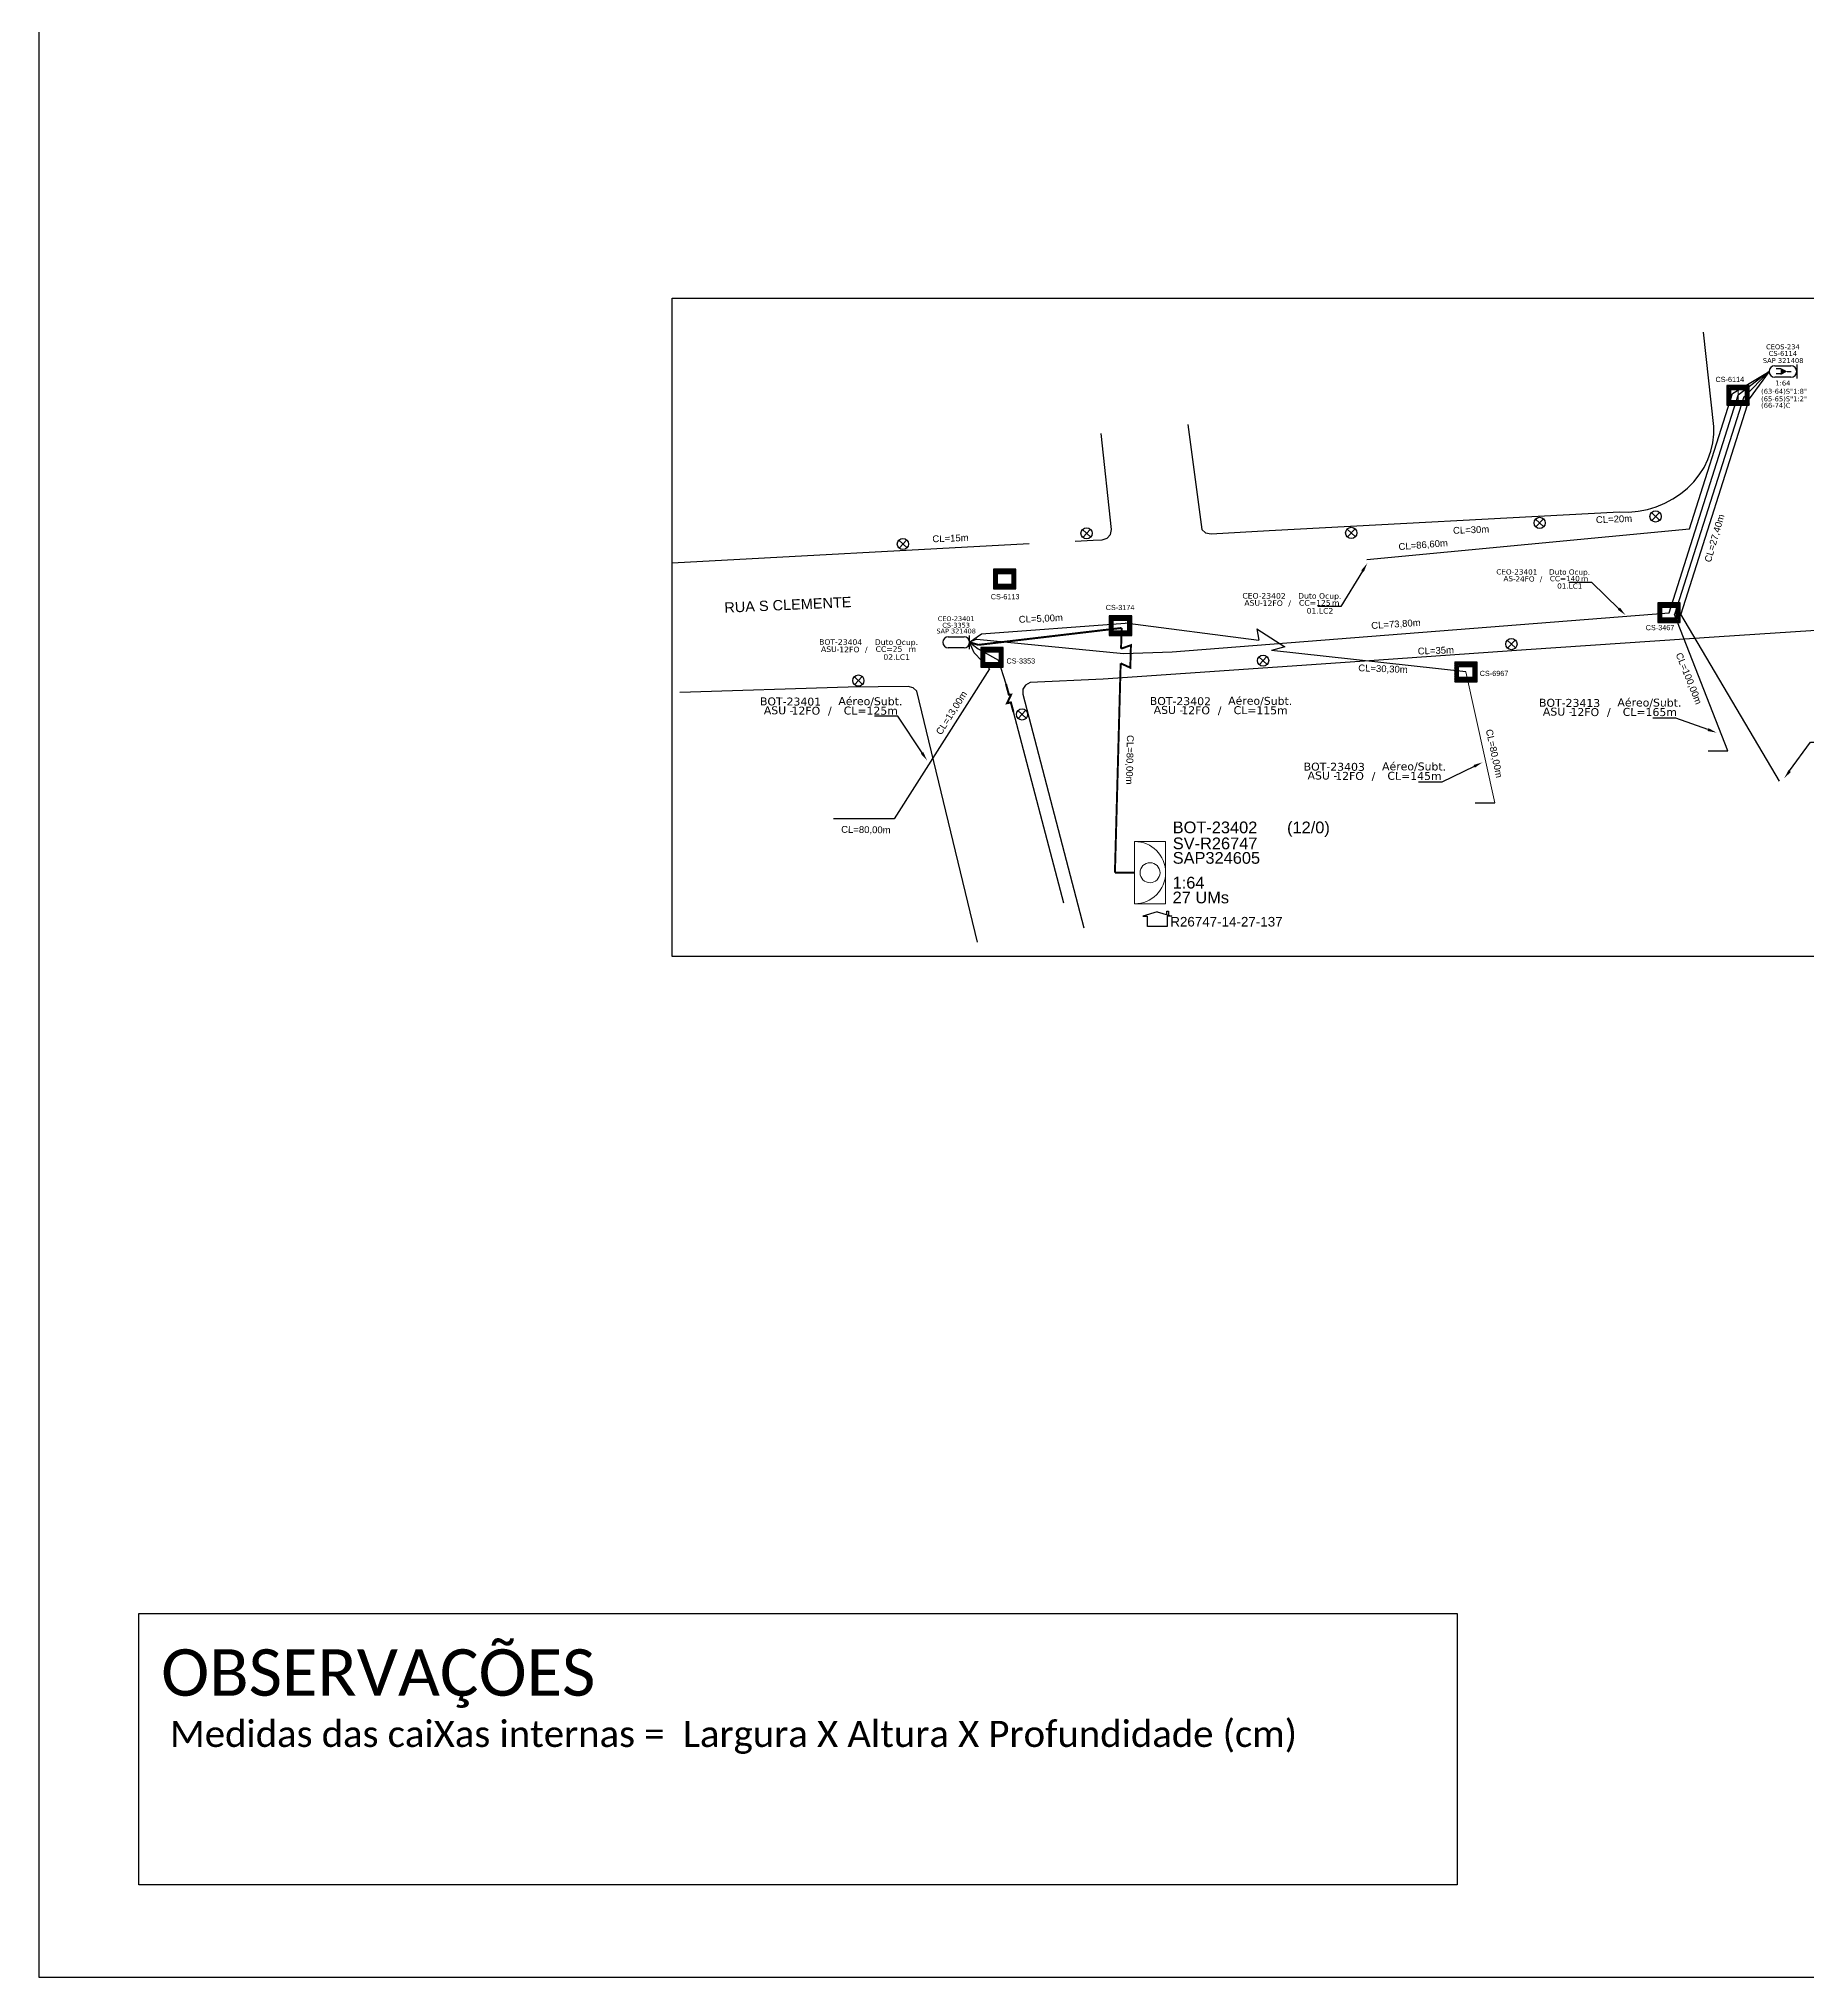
# Model space of a CAD drawing. Extents: x -89 to 749, y 705 to 1299.
# Drawn here: x -89.3 to 181.7, y 705 to 1002 of the extents above; entities that cross this region are included whole.
import ezdxf
from ezdxf import colors
from ezdxf.entities.mleader import LeaderData, LeaderLine
from ezdxf.enums import TextEntityAlignment as Align
from ezdxf.math import Vec2, Vec3

# ---------------------------------------------------------------- set-up
doc = ezdxf.new("R2010")
doc.units = 0
for name, color, linetype in [('0 @ 1', 7, 'Continuous'), ('10.1-Caixas Subterrâneas', 5, 'Continuous'), ('20.4-CEOS', 1, 'Continuous'), ('20.5-CEO', 1, 'Continuous'), ('CAP a instalar', 1, 'Continuous'), ('label_cabos', 7, 'Continuous'), ('Legenda', 1, 'Continuous'), ('locais', 7, 'Continuous'), ('QUADRA', 7, 'Continuous'), ('SEGMENTO', 10, 'Continuous'), ('Subida Lateral', 5, 'Continuous'), ('surveys', 7, 'Continuous'), ('surveys legendas', 7, 'Continuous')]:
    doc.layers.add(name, color=color, linetype=linetype)
for name, color, linetype, lineweight in [("20.0-LEGENDA DOS CDO'S", 1, 'Continuous', 0), ('20.1-CDO_INTERIOR', 1, 'Continuous', 0), ('Segmento Logradouro Texto', 7, 'Continuous', 0)]:
    doc.layers.add(name, color=color, linetype=linetype, lineweight=lineweight)
doc.layers.add('EXTRA', color=50, linetype='Continuous', plot=False)
doc.styles.add('ARIAL', font='arial.ttf')
doc.styles.add('DIGICADE', font='arial.ttf')
doc.styles.add('FTTH', font='arial.ttf')
doc.styles.add('siredit', font='verdana.ttf')
doc.styles.get("Standard").update_dxf_attribs({"font": 'arial.ttf'})
doc.styles.add('WMF-Calibri0', font='calibri.ttf')
doc.linetypes.add('FENCELINE1', pattern='A,0.25,-0.1,[133,ltypeshp.shx,S=0.1,R=0,X=-0.1,Y=0],-0.1,1', length=1.45)

# ---------------------------------------------------------------- blocks, each defined once
blk = doc.blocks.new('SURVEY_SURVEY')
for p, q in [((0, 0.0000152), (-0.0000151, 0.0000108)), ((-0.0000151, 0.0000108), (-0.0000104, 0.0000108)), ((-0.0000103, 0), (-0.0000103, 0.0000108)), ((0.0000103, 0), (-0.0000103, 0)), ((0, 0.0000152), (0.0000151, 0.0000108)), ((0.0000101, 0.0000159), (0.0000117, 0.0000159)), ((0.0000101, 0.0000123), (0.0000101, 0.0000159)), ((0.0000151, 0.0000108), (0.0000103, 0.0000108)), ((0.0000103, 0.0000108), (0.0000103, 0)), ((0.0000117, 0.0000159), (0.0000117, 0.0000119))]:
    blk.add_line(p, q)
blk = doc.blocks.new('*X59')
at = {"color": 0, "linetype": 'Continuous'}
for p, q in [((-1.25, 0.34099), (-0.49099, 1.1)), ((-1.25, 0.517767), (-0.667767, 1.1)), ((-1.25, 0.694544), (-0.844544, 1.1)), ((-1.25, 0.87132), (-1.02132, 1.1)), ((-1.25, 1.048097), (-1.198097, 1.1)), ((-1.25, 0.164214), (-0.8035, 0.610714)), ((-1.25, -0.012563), (-0.8035, 0.433937)), ((-1.25, -0.18934), (-0.8035, 0.25716)), ((-1.25, -0.366117), (-0.8035, 0.080383)), ((-0.789214, 0.625), (-0.314214, 1.1)), ((-0.612437, 0.625), (-0.137437, 1.1)), ((-0.43566, 0.625), (0.03934, 1.1)), ((-0.258883, 0.625), (0.216117, 1.1)), ((-0.082107, 0.625), (0.392893, 1.1)), ((0.09467, 0.625), (0.56967, 1.1)), ((0.271447, 0.625), (0.746447, 1.1)), ((0.448223, 0.625), (0.923223, 1.1)), ((0.625, 0.625), (1.1, 1.1)), ((0.801777, 0.625), (1.25, 1.073223)), ((0.8035, 0.449947), (1.25, 0.896447)), ((0.8035, 0.27317), (1.25, 0.71967)), ((0.8035, 0.096393), (1.25, 0.542893)), ((0.8035, -0.080383), (1.25, 0.366117)), ((0.8035, -0.25716), (1.25, 0.18934)), ((0.8035, -0.433937), (1.25, 0.012563)), ((-1.25, -0.542893), (-0.8035, -0.096393)), ((-1.25, -0.71967), (-0.8035, -0.27317)), ((-1.25, -0.896447), (-0.8035, -0.449947)), ((-1.25, -1.073223), (-0.801777, -0.625)), ((-1.1, -1.1), (-0.625, -0.625)), ((-0.923223, -1.1), (-0.448223, -0.625)), ((-0.746447, -1.1), (-0.271447, -0.625)), ((-0.56967, -1.1), (-0.09467, -0.625)), ((-0.392893, -1.1), (0.082107, -0.625)), ((-0.216117, -1.1), (0.258883, -0.625)), ((-0.03934, -1.1), (0.43566, -0.625)), ((0.137437, -1.1), (0.612437, -0.625)), ((0.314214, -1.1), (0.789214, -0.625)), ((0.49099, -1.1), (1.25, -0.34099)), ((0.667767, -1.1), (1.25, -0.517767)), ((0.8035, -0.610714), (1.25, -0.164214)), ((0.844544, -1.1), (1.25, -0.694544)), ((1.02132, -1.1), (1.25, -0.87132)), ((1.198097, -1.1), (1.25, -1.048097))]:
    blk.add_line(p, q, dxfattribs=at)
blk = doc.blocks.new('MANHOLE_MQ')
at = {"color": 0, "linetype": 'Continuous'}
for p, q in [((0.0000062, 0.0000057), (-0.0000063, 0.0000057)), ((-0.0000063, 0.0000057), (-0.0000063, -0.0000053)), ((-0.000004, 0.0000033), (0.000004, 0.0000033)), ((-0.000004, -0.0000029), (-0.000004, 0.0000033)), ((0.000004, 0.0000033), (0.000004, -0.0000029)), ((0.0000062, -0.0000053), (0.0000062, 0.0000057)), ((-0.0000063, -0.0000053), (0.0000062, -0.0000053)), ((0.000004, -0.0000029), (-0.000004, -0.0000029)), ((0.000004, -0.0000029), (0.000004, -0.0000029))]:
    blk.add_line(p, q, dxfattribs=at)
at = {"color": 0, "linetype": 'Continuous', "xscale": 5e-06, "yscale": 5e-06, "zscale": 1e-05}
blk.add_blockref('*X59', (0, 0.0000002), dxfattribs=at)
blk = doc.blocks.new('*U92')
at = {"layer": '20.4-CEOS', "color": 7, "style": 'siredit'}
for tag, p in [('FIBRAS_SPLITTER', (0, 0)), ('FIBRAS_TOP_C', (0, -4.13)), ('RESERVA_FINAIS', (0, -5.46))]:
    blk.add_attdef(tag, p, '', height=1.01, dxfattribs=at)
for tag, p, flags in [('ID_ATIVIDADE', (0, -6.77), 3), ('FATOR', (0, -8.09), 1), ('QTDE', (0, -9.4), 1), ('FID', (0, -10.71), 1)]:
    blk.add_attdef(tag, p, '', height=1.01, dxfattribs=dict(at, flags=flags))
blk = doc.blocks.new('*U91')
at = {"layer": '20.4-CEOS', "color": 7, "style": 'siredit'}
blk.add_attdef('FIBRAS_SPLITTER', (0, 0), '', height=1.01, dxfattribs=at)
for tag, p, flags in [('QTDE', (0, -4.11), 1), ('ID_ATIVIDADE', (0, -1.48), 3), ('FATOR', (0, -2.79), 3), ('FID', (0, -5.42), 1)]:
    blk.add_attdef(tag, p, '', height=1.01, dxfattribs=dict(at, flags=flags))
blk = doc.blocks.new('Inst CB DT OCUP CFOA-SM-ASU-120-S-12')
at = {"layer": 'label_cabos', "color": 0, "style": 'siredit'}
for tag, flags, p in [('ID_ATIVIDADE', 3, (1.31, 2.67)), ('FATOR', 1, (11.56, 2.55))]:
    blk.add_attdef(tag, text='', height=1, rotation=359.69, dxfattribs=dict(at, flags=flags)).set_placement(p, align=Align.MIDDLE_CENTER)
for tag, p in [('TIPO_CABO', (1.26, 0)), ('DESTINO_CABO', (3.13, 1.26)), ('CABO', (4.69, -0.05)), ('/', (7.71, -0.05)), ('LANCE', (10.91, 0)), ('TIPO_CABO', (13.11, 1.24)), ('UND', (15.96, 0)), ('FID', (13.15, -1.41))]:
    blk.add_attdef(tag, text='', height=1, rotation=359.69, dxfattribs=at).set_placement(p, align=Align.MIDDLE_CENTER)
blk.add_attdef('QTDE', (12.43, -0.47), '', height=1, rotation=359.69, dxfattribs=at)
blk = doc.blocks.new('LEGENDA DOS CABOS')
at = {"layer": 'EXTRA', "color": 0, "style": 'siredit'}
for tag, p in [('ID', (4.6, 0.97)), ('XX', (9.03, 0.97))]:
    blk.add_attdef(tag, text='', height=0.48, rotation=359.69, dxfattribs=at).set_placement(p, align=Align.MIDDLE_CENTER)
at = {"layer": 'Legenda', "color": 0, "style": 'siredit'}
for tag, p in [('TIPO_CABO', (1.31, 0)), ('CABO', (4.69, -0.05)), ('/', (6.81, -0.05)), ('METROS', (10.03, -0.05))]:
    blk.add_attdef(tag, text='', height=0.8, rotation=359.69, dxfattribs=at).set_placement(p, align=Align.MIDDLE_CENTER)
blk = doc.blocks.new('Inst CB DT OCUP CFOA-SM-AS-80-TS-24')
at = {"layer": 'label_cabos', "color": 0, "style": 'siredit'}
for tag, flags, p in [('ID_ATIVIDADE', 3, (1.31, 2.67)), ('FATOR', 1, (11.56, 2.55))]:
    blk.add_attdef(tag, text='', height=1, rotation=359.69, dxfattribs=dict(at, flags=flags)).set_placement(p, align=Align.MIDDLE_CENTER)
for tag, p in [('TIPO_CABO', (1.76, 0)), ('DESTINO_CABO', (3.13, 1.26)), ('CABO', (4.69, -0.05)), ('/', (7.71, -0.05)), ('LANCE', (10.91, 0)), ('TIPO_CABO', (13.11, 1.24)), ('UND', (15.96, 0)), ('FID', (13.15, -1.41))]:
    blk.add_attdef(tag, text='', height=1, rotation=359.69, dxfattribs=at).set_placement(p, align=Align.MIDDLE_CENTER)
blk.add_attdef('QTDE', (12.43, -0.47), '', height=1, rotation=359.69, dxfattribs=at)

msp = doc.modelspace()

# ---------------------------------------------------------------- linework, layer by layer
msp.add_lwpolyline([(-89.32, 705.02), (749.25, 705.02), (749.25, 1299.02), (-89.32, 1299.02), (-89.32, 705.02)])
msp.add_lwpolyline([(7.74, 962.27), (221.28, 962.27), (221.28, 861.41), (7.74, 861.41)], close=True)
at = {"color": 4}
for points in [[(86.77, 942.94), (88.9, 926.82), (89.48, 926.31), (90.32, 926.15), (99.23, 926.66), (152.91, 929.52), (154.34, 929.51), (155.76, 929.64), (157.17, 929.92), (158.52, 930.32), (159.83, 930.85), (161.08, 931.51), (162.25, 932.28), (163.32, 933.17), (164.28, 934.14), (165.12, 935.21), (165.85, 936.36), (166.44, 937.57), (166.88, 938.84), (167.19, 940.13), (167.35, 941.44), (167.36, 942.6), (165.76, 957.09)], [(69.48, 925.05), (72.25, 925.2), (73.61, 925.27), (74.37, 925.5), (74.9, 926.05), (75.06, 926.84), (73.49, 941.52)], [(7.74, 921.73), (62.43, 924.67)]]:
    msp.add_lwpolyline(points, dxfattribs=at)
at = {"color": 7}
msp.add_lwpolyline([(-73.98, 760.75), (128.01, 760.75), (128.01, 719.19), (-73.98, 719.19)], close=True, dxfattribs=at)
at = {"layer": '20.1-CDO_INTERIOR', "color": 8}
msp.add_lwpolyline([(133.77, 884.97), (129.35, 905.01)], dxfattribs=at)
at = {"layer": '20.1-CDO_INTERIOR', "color": 10, "lineweight": 18}
msp.add_lwpolyline([(83.34, 869.48), (83.35, 879.02), (78.58, 879.03), (78.57, 869.49)], close=True, dxfattribs=at)
msp.add_circle((80.96, 874.25), 1.53, dxfattribs=at)
msp.add_arc((78.58, 874.26), 4.77, 269.9724, 89.9724, dxfattribs=at)
at = {"layer": '20.4-CEOS', "color": 255}
for p, q in [((176.69, 951.93), (179.17, 951.93)), ((179.17, 950.17), (176.69, 950.17))]:
    msp.add_line(p, q, dxfattribs=at)
for points in [[(177.64, 951.43), (176.88, 951.43)], [(177.64, 950.7), (176.88, 950.7)], [(178.61, 951.05), (179.21, 951.05)], [(180.05, 952.11), (180.05, 949.98)]]:
    msp.add_lwpolyline(points, dxfattribs=at)
msp.add_lwpolyline([(178.61, 951.05, 0, 1.09, 0), (177.59, 951.05, 1.09, 1.09, 0)], format="xyseb", dxfattribs=at)
for centre, start, end in [((176.69, 951.05), 90, 270), ((179.17, 951.05), 270, 90)]:
    msp.add_arc(centre, 0.884, start, end, dxfattribs=at)
at = {"layer": '20.5-CEO', "color": 5}
for p, q in [((50.05, 910.41), (52.46, 910.41)), ((52.46, 908.69), (50.05, 908.69))]:
    msp.add_line(p, q, dxfattribs=at)
msp.add_lwpolyline([(53.32, 908.51), (53.32, 910.58)], dxfattribs=at)
for centre, start, end in [((50.05, 909.55), 90, 270), ((52.46, 909.55), 270, 90)]:
    msp.add_arc(centre, 0.86, start, end, dxfattribs=at)
at = {"layer": 'CAP a instalar', "color": 7, "linetype": 'FENCELINE1', "ltscale": 4}
for points in [[(170.2, 947.69), (175.81, 951.05)], [(175.81, 951.05), (171.06, 947.42)], [(114.19, 922.26), (163.61, 926.92), (170.2, 947.69)], [(54.41, 910.05), (76.88, 907.85), (84.34, 908.1), (160.48, 914.08), (171.06, 947.42)], [(54.41, 910.05), (53.32, 909.55)], [(53.32, 909.55), (54.6, 908.55)], [(54.6, 908.55), (57.76, 906.82)], [(58.89, 903.15), (57.76, 906.82)], [(67.74, 869.57), (60.03, 898.88)]]:
    msp.add_lwpolyline(points, dxfattribs=at)
at = {"layer": 'CAP a instalar', "color": 8, "ltscale": 2}
for points in [[(171.94, 947.09), (175.81, 951.05)], [(175.81, 951.05), (172.77, 946.87)], [(171.92, 947.15), (161.34, 913.81)], [(172.77, 946.87), (162.29, 913.85)], [(55.13, 910.87), (77.16, 912.46)], [(97.63, 909.82), (77.16, 912.46)], [(169.5, 892.91), (161.34, 913.81)], [(177.4, 888.27), (162.29, 913.85)], [(53.32, 909.55), (55.13, 910.87)], [(97.34, 911.62), (101.62, 908.85), (99.57, 908.3)], [(97.34, 911.62), (97.63, 909.89)], [(129.35, 905.01), (99.57, 908.3)], [(166.5, 892.91), (169.5, 892.91)], [(130.77, 884.96), (133.77, 884.97)]]:
    msp.add_lwpolyline(points, dxfattribs=at)
at = {"layer": 'CAP a instalar', "color": 10, "linetype": 'FENCELINE1', "ltscale": 3, "const_width": 0.3}
for points in [[(54.67, 909.16), (76.6, 911.75)], [(76.52, 908.57), (76.6, 911.75)], [(54.67, 909.16), (53.32, 909.55)], [(76.52, 908.57), (78.03, 909.11), (77.94, 905.66), (76.46, 906.33)], [(75.58, 874.26), (76.46, 906.33)], [(78.58, 874.26), (75.58, 874.26)]]:
    msp.add_lwpolyline(points, dxfattribs=at)
at = {"layer": 'CAP a instalar', "color": 8, "ltscale": 3}
for points in [[(54.03, 907.93), (53.32, 909.55)], [(54.03, 907.93), (56.35, 905.47)], [(56.35, 905.47), (41.75, 882.52), (32.45, 882.52)]]:
    msp.add_lwpolyline(points, dxfattribs=at)
at = {"layer": 'locais', "color": 1}
for p, q in [((70.61, 926.84), (71.87, 925.66)), ((71.83, 926.88), (70.65, 925.62)), ((111.16, 926.91), (112.41, 925.74)), ((112.37, 926.95), (111.2, 925.7)), ((140.03, 928.43), (141.29, 927.26)), ((141.25, 928.47), (140.07, 927.22)), ((157.79, 929.42), (159.05, 928.24)), ((159.01, 929.46), (157.83, 928.2)), ((42.46, 925.19), (43.72, 924.02)), ((43.68, 925.23), (42.5, 923.98)), ((135.7, 909.86), (136.96, 908.69)), ((136.91, 909.9), (135.74, 908.65)), ((97.65, 907.33), (98.91, 906.16)), ((98.87, 907.37), (97.69, 906.12)), ((35.65, 904.28), (36.9, 903.1)), ((36.86, 904.32), (35.69, 903.06)), ((60.72, 899.09), (61.98, 897.92)), ((61.93, 899.13), (60.76, 897.88))]:
    msp.add_line(p, q, dxfattribs=at)
for centre in [(158.42, 928.83), (71.24, 926.25), (111.79, 926.32), (140.66, 927.85), (43.09, 924.61), (136.33, 909.28), (98.28, 906.74), (36.27, 903.69), (61.35, 898.5)]:
    msp.add_circle(centre, 0.859, dxfattribs=at)
at = {"layer": 'QUADRA', "color": 4}
for points in [[(218.87, 913.73), (168.15, 910.41), (138.61, 908.38), (113.09, 906.61), (73.76, 903.91), (62.59, 903.37), (61.89, 903.01), (61.48, 902.38), (61.46, 901.63), (70.84, 865.82)], [(54.53, 863.63), (45.24, 902.06), (44.68, 902.59), (43.9, 902.77), (34.69, 902.69), (8.91, 901.86)]]:
    msp.add_lwpolyline(points, dxfattribs=at)
at = {"layer": 'SEGMENTO', "color": 151, "lineweight": 0, "ltscale": 2}
msp.add_lwpolyline([(171.06, 948.28), (171.06, 946.56)], dxfattribs=at)
at = {"layer": 'Subida Lateral', "color": 5, "const_width": 0.318}
msp.add_lwpolyline([(60.03, 898.88), (59.63, 900.34), (59.06, 900.23), (59.67, 901.54), (59.33, 901.52), (58.89, 903.15)], dxfattribs=at)

# ---------------------------------------------------------------- block references
at = {"layer": '10.1-Caixas Subterrâneas', "color": 30, "xscale": 273885.5453030417, "yscale": 273885.5453030417, "zscale": 273885.5453030417}
for p, rotation in [((171.05, 947.47), 180.0000000000624), ((58.69, 919.3), 180.0000000000622), ((160.46, 914.14), 180.0000000000624), ((76.42, 912.14), 180.0000000000622), ((56.74, 907.29), 180.0000000000625), ((129.34, 905.06), 180.0000000000624)]:
    msp.add_blockref('MANHOLE_MQ', p, dxfattribs=dict(at, rotation=rotation))
at = {"layer": '20.4-CEOS', "color": 0, "lineweight": 0}
ref = msp.add_blockref('*U92', (174.59, 947.64), dxfattribs=dict(at, xscale=0.7415986204775011, yscale=0.7415986204775011, zscale=0.7415986204775011))
ref.add_attrib('FIBRAS_SPLITTER', '(63-64)S"1:8"', (174.59, 947.64), dxfattribs={"color": 7, "height": 0.7488, "style": 'siredit'})
ref.add_attrib('FIBRAS_TOP_C', '(66-74)C', (174.59, 945.49), dxfattribs={"color": 7, "height": 0.749, "style": 'siredit'})
at = {"layer": '20.4-CEOS', "color": 0, "lineweight": 0, "xscale": 0.7415986204775011, "yscale": 0.7415986204775011, "zscale": 0.7415986204775011}
msp.add_blockref('*U91', (174.59, 946.48), dxfattribs=at).add_auto_attribs({'FIBRAS_SPLITTER': '(65-65)S"1:2"'})
at = {"layer": 'label_cabos', "lineweight": 0}
ref = msp.add_blockref('Inst CB DT OCUP CFOA-SM-AS-80-TS-24', (134.63, 919.31), dxfattribs=dict(at, xscale=0.8099519297456853, yscale=0.8099519297456853, zscale=0.8099519297456853))
ref.add_attrib('DESTINO_CABO', 'CEO-23401', dxfattribs={"color": 0, "height": 0.81, "rotation": 359.69, "style": 'siredit'}).set_placement((137.16, 920.34), align=Align.MIDDLE_CENTER)
ref.add_attrib('CABO', '24FO', dxfattribs={"color": 0, "height": 0.81, "rotation": 359.69, "style": 'siredit'}).set_placement((138.42, 919.27), align=Align.MIDDLE_CENTER)
ref.add_attrib('TIPO_CABO', 'Duto Ocup.', dxfattribs={"color": 0, "height": 0.81, "rotation": 359.69, "style": 'siredit'}).set_placement((145.24, 920.32), align=Align.MIDDLE_CENTER)
ref.add_attrib('/', '/', dxfattribs={"color": 0, "height": 0.81, "rotation": 359.69, "style": 'siredit'}).set_placement((140.87, 919.27), align=Align.MIDDLE_CENTER)
ref.add_attrib('TIPO_CABO', 'AS-', dxfattribs={"color": 0, "height": 0.81, "rotation": 359.69, "style": 'siredit'}).set_placement((136.05, 919.31), align=Align.MIDDLE_CENTER)
ref.add_attrib('FID', '01.LC1', dxfattribs={"color": 0, "height": 0.81, "rotation": 359.69, "style": 'siredit'}).set_placement((145.28, 918.17), align=Align.MIDDLE_CENTER)
ref.add_attrib('LANCE', 'CC=', dxfattribs={"color": 0, "height": 0.81, "rotation": 359.69, "style": 'siredit'}).set_placement((143.46, 919.31), align=Align.MIDDLE_CENTER)
ref.add_attrib('QTDE', '140', (144.69, 918.93), dxfattribs={"color": 0, "height": 0.81, "rotation": 359.69, "style": 'siredit'})
ref.add_attrib('UND', 'm', dxfattribs={"color": 0, "height": 0.81, "rotation": 359.69, "style": 'siredit'}).set_placement((147.56, 919.31), align=Align.MIDDLE_CENTER)
ref = msp.add_blockref('Inst CB DT OCUP CFOA-SM-ASU-120-S-12', (95.75, 915.59), dxfattribs=dict(at, xscale=0.8560816905087294, yscale=0.8560816905087294, zscale=0.8560816905087294))
ref.add_attrib('DESTINO_CABO', 'CEO-23402', dxfattribs={"color": 0, "height": 0.856, "rotation": 359.69, "style": 'siredit'}).set_placement((98.43, 916.67), align=Align.MIDDLE_CENTER)
ref.add_attrib('CABO', '12FO', dxfattribs={"color": 0, "height": 0.856, "rotation": 359.69, "style": 'siredit'}).set_placement((99.76, 915.55), align=Align.MIDDLE_CENTER)
ref.add_attrib('TIPO_CABO', 'Duto Ocup.', dxfattribs={"color": 0, "height": 0.856, "rotation": 359.69, "style": 'siredit'}).set_placement((106.97, 916.66), align=Align.MIDDLE_CENTER)
ref.add_attrib('/', '/', dxfattribs={"color": 0, "height": 0.856, "rotation": 359.69, "style": 'siredit'}).set_placement((102.35, 915.55), align=Align.MIDDLE_CENTER)
ref.add_attrib('TIPO_CABO', 'ASU-', dxfattribs={"color": 0, "height": 0.856, "rotation": 359.69, "style": 'siredit'}).set_placement((96.83, 915.59), align=Align.MIDDLE_CENTER)
ref.add_attrib('FID', '01.LC2', dxfattribs={"color": 0, "height": 0.856, "rotation": 359.69, "style": 'siredit'}).set_placement((107, 914.38), align=Align.MIDDLE_CENTER)
ref.add_attrib('LANCE', 'CC=', dxfattribs={"color": 0, "height": 0.856, "rotation": 359.69, "style": 'siredit'}).set_placement((105.09, 915.59), align=Align.MIDDLE_CENTER)
ref.add_attrib('QTDE', '125', (106.39, 915.19), dxfattribs={"color": 0, "height": 0.856, "rotation": 359.69, "style": 'siredit'})
ref.add_attrib('UND', 'm', dxfattribs={"color": 0, "height": 0.856, "rotation": 359.69, "style": 'siredit'}).set_placement((109.42, 915.59), align=Align.MIDDLE_CENTER)
ref = msp.add_blockref('Inst CB DT OCUP CFOA-SM-ASU-120-S-12', (30.88, 908.51), dxfattribs=dict(at, xscale=0.8560816905087294, yscale=0.8560816905087294, zscale=0.8560816905087294))
ref.add_attrib('DESTINO_CABO', 'BOT-23404', dxfattribs={"color": 0, "height": 0.856, "rotation": 359.69, "style": 'siredit'}).set_placement((33.56, 909.59), align=Align.MIDDLE_CENTER)
ref.add_attrib('CABO', '12FO', dxfattribs={"color": 0, "height": 0.856, "rotation": 359.69, "style": 'siredit'}).set_placement((34.89, 908.46), align=Align.MIDDLE_CENTER)
ref.add_attrib('TIPO_CABO', 'Duto Ocup.', dxfattribs={"color": 0, "height": 0.856, "rotation": 359.69, "style": 'siredit'}).set_placement((42.1, 909.57), align=Align.MIDDLE_CENTER)
ref.add_attrib('/', '/', dxfattribs={"color": 0, "height": 0.856, "rotation": 359.69, "style": 'siredit'}).set_placement((37.48, 908.46), align=Align.MIDDLE_CENTER)
ref.add_attrib('TIPO_CABO', 'ASU-', dxfattribs={"color": 0, "height": 0.856, "rotation": 359.69, "style": 'siredit'}).set_placement((31.96, 908.5), align=Align.MIDDLE_CENTER)
ref.add_attrib('FID', '02.LC1', dxfattribs={"color": 0, "height": 0.856, "rotation": 359.69, "style": 'siredit'}).set_placement((42.14, 907.29), align=Align.MIDDLE_CENTER)
ref.add_attrib('LANCE', 'CC=', dxfattribs={"color": 0, "height": 0.856, "rotation": 359.69, "style": 'siredit'}).set_placement((40.22, 908.51), align=Align.MIDDLE_CENTER)
ref.add_attrib('QTDE', '25', (41.52, 908.1), dxfattribs={"color": 0, "height": 0.856, "rotation": 359.69, "style": 'siredit'})
ref.add_attrib('UND', 'm', dxfattribs={"color": 0, "height": 0.856, "rotation": 359.69, "style": 'siredit'}).set_placement((44.55, 908.51), align=Align.MIDDLE_CENTER)
at = {"layer": 'label_cabos', "color": 0, "lineweight": 0}
ref = msp.add_blockref('LEGENDA DOS CABOS', (20.73, 898.5), dxfattribs=dict(at, xscale=1.214864841225124, yscale=1.214864841225124, zscale=1.214864841225124))
ref.add_attrib('ID', 'BOT-23401', dxfattribs={"color": 0, "height": 1.215, "rotation": 359.69, "style": 'siredit'}).set_placement((25.88, 900.48), align=Align.MIDDLE_CENTER)
ref.add_attrib('CABO', '12FO', dxfattribs={"color": 0, "height": 1.215, "rotation": 359.69, "style": 'siredit'}).set_placement((28.22, 899.08), align=Align.MIDDLE_CENTER)
ref.add_attrib('METROS', 'CL=125m', dxfattribs={"color": 0, "height": 1.215, "rotation": 359.69, "style": 'siredit'}).set_placement((38.17, 899.08), align=Align.MIDDLE_CENTER)
ref.add_attrib('XX', 'Aéreo/Subt.', dxfattribs={"color": 0, "height": 1.2149, "rotation": 359.69, "style": 'siredit'}).set_placement((38.11, 900.53), align=Align.MIDDLE_CENTER)
ref.add_attrib('/', '/', dxfattribs={"color": 0, "height": 1.21, "rotation": 359.69, "style": 'siredit'}).set_placement((31.9, 899.08), align=Align.MIDDLE_CENTER)
ref.add_attrib('TIPO_CABO', 'ASU -', dxfattribs={"color": 0, "height": 1.215, "rotation": 359.69, "style": 'siredit'}).set_placement((24.06, 899.13), align=Align.MIDDLE_CENTER)
ref = msp.add_blockref('LEGENDA DOS CABOS', (80.46, 898.56), dxfattribs=dict(at, xscale=1.214864841225124, yscale=1.214864841225124, zscale=1.214864841225124))
ref.add_attrib('ID', 'BOT-23402', dxfattribs={"color": 0, "height": 1.215, "rotation": 359.69, "style": 'siredit'}).set_placement((85.61, 900.54), align=Align.MIDDLE_CENTER)
ref.add_attrib('CABO', '12FO', dxfattribs={"color": 0, "height": 1.215, "rotation": 359.69, "style": 'siredit'}).set_placement((87.95, 899.14), align=Align.MIDDLE_CENTER)
ref.add_attrib('METROS', 'CL=115m', dxfattribs={"color": 0, "height": 1.215, "rotation": 359.69, "style": 'siredit'}).set_placement((97.91, 899.14), align=Align.MIDDLE_CENTER)
ref.add_attrib('XX', 'Aéreo/Subt.', dxfattribs={"color": 0, "height": 1.2149, "rotation": 359.69, "style": 'siredit'}).set_placement((97.84, 900.59), align=Align.MIDDLE_CENTER)
ref.add_attrib('/', '/', dxfattribs={"color": 0, "height": 1.21, "rotation": 359.69, "style": 'siredit'}).set_placement((91.63, 899.14), align=Align.MIDDLE_CENTER)
ref.add_attrib('TIPO_CABO', 'ASU -', dxfattribs={"color": 0, "height": 1.215, "rotation": 359.69, "style": 'siredit'}).set_placement((83.79, 899.19), align=Align.MIDDLE_CENTER)
ref = msp.add_blockref('LEGENDA DOS CABOS', (140.1, 898.29), dxfattribs=dict(at, xscale=1.214864841225124, yscale=1.214864841225124, zscale=1.214864841225124))
ref.add_attrib('ID', 'BOT-23413', dxfattribs={"color": 0, "height": 1.215, "rotation": 359.69, "style": 'siredit'}).set_placement((145.25, 900.27), align=Align.MIDDLE_CENTER)
ref.add_attrib('CABO', '12FO', dxfattribs={"color": 0, "height": 1.215, "rotation": 359.69, "style": 'siredit'}).set_placement((147.58, 898.87), align=Align.MIDDLE_CENTER)
ref.add_attrib('METROS', 'CL=165m', dxfattribs={"color": 0, "height": 1.215, "rotation": 359.69, "style": 'siredit'}).set_placement((157.54, 898.87), align=Align.MIDDLE_CENTER)
ref.add_attrib('XX', 'Aéreo/Subt.', dxfattribs={"color": 0, "height": 1.2149, "rotation": 359.69, "style": 'siredit'}).set_placement((157.48, 900.32), align=Align.MIDDLE_CENTER)
ref.add_attrib('/', '/', dxfattribs={"color": 0, "height": 1.21, "rotation": 359.69, "style": 'siredit'}).set_placement((151.26, 898.87), align=Align.MIDDLE_CENTER)
ref.add_attrib('TIPO_CABO', 'ASU -', dxfattribs={"color": 0, "height": 1.215, "rotation": 359.69, "style": 'siredit'}).set_placement((143.43, 898.93), align=Align.MIDDLE_CENTER)
ref = msp.add_blockref('LEGENDA DOS CABOS', (104.04, 888.51), dxfattribs=dict(at, xscale=1.214864841225124, yscale=1.214864841225124, zscale=1.214864841225124))
ref.add_attrib('ID', 'BOT-23403', dxfattribs={"color": 0, "height": 1.215, "rotation": 359.69, "style": 'siredit'}).set_placement((109.19, 890.49), align=Align.MIDDLE_CENTER)
ref.add_attrib('CABO', '12FO', dxfattribs={"color": 0, "height": 1.215, "rotation": 359.69, "style": 'siredit'}).set_placement((111.53, 889.08), align=Align.MIDDLE_CENTER)
ref.add_attrib('METROS', 'CL=145m', dxfattribs={"color": 0, "height": 1.215, "rotation": 359.69, "style": 'siredit'}).set_placement((121.48, 889.08), align=Align.MIDDLE_CENTER)
ref.add_attrib('XX', 'Aéreo/Subt.', dxfattribs={"color": 0, "height": 1.2149, "rotation": 359.69, "style": 'siredit'}).set_placement((121.42, 890.54), align=Align.MIDDLE_CENTER)
ref.add_attrib('/', '/', dxfattribs={"color": 0, "height": 1.21, "rotation": 359.69, "style": 'siredit'}).set_placement((115.2, 889.08), align=Align.MIDDLE_CENTER)
ref.add_attrib('TIPO_CABO', 'ASU -', dxfattribs={"color": 0, "height": 1.215, "rotation": 359.69, "style": 'siredit'}).set_placement((107.37, 889.14), align=Align.MIDDLE_CENTER)
at = {"layer": 'surveys', "color": 255, "xscale": 146778.0203222814, "yscale": 146778.0203222814, "zscale": 146778.0203222814}
msp.add_blockref('SURVEY_SURVEY', (82.06, 866.01), dxfattribs=at)

# ---------------------------------------------------------------- texts
at = {"color": 7, "style": 'WMF-Calibri0'}
msp.add_text('OBSERVAÇÕES', height=7.1308, dxfattribs=at).set_placement((-70.56, 748.14))
at = {"color": 7, "insert": (-69.21, 744.3), "char_height": 4, "width": 658.8434, "attachment_point": 1, "style": 'WMF-Calibri0'}
msp.add_mtext('Medidas das caiXas internas =  Largura X Altura X Profundidade (cm)', dxfattribs=at)
at = {"layer": '0 @ 1', "color": 0, "linetype": 'Continuous', "char_height": 1.0436, "attachment_point": 1, "rotation": 2.1326, "style": 'FTTH'}
for s, insert in [('\\pt3.13095;CL=30m', (127.36, 927.21)), ('\\pt3.13095;CL=20m', (149.26, 928.85)), ('\\pt3.13095;CL=15m', (47.59, 925.92)), ('\\pt3.13095;CL=35m', (121.96, 908.72))]:
    msp.add_mtext_dynamic_manual_height_columns(s, width=3.3497, gutter_width=0.00005, heights=[1.55], dxfattribs=dict(at, insert=insert))
at = {"layer": '0 @ 1', "color": 3, "linetype": 'Continuous', "char_height": 1.0436, "attachment_point": 1, "style": 'FTTH'}
for s, insert, rotation in [('\\pt3.13095;CL=27,40m', (165.88, 922.02), 73.7739), ('\\pt3.13095;CL=86,60m', (118.99, 924.71), 4.6984), ('\\pt3.13095;CL=5,00m', (60.82, 913.58), 2.53), ('\\pt3.13095;CL=73,80m', (114.82, 912.63), 3.7458), ('\\pt3.13095;CL=30,30m', (112.89, 906.17), 357.9013), ('\\pt3.13095;CL=100,00m', (162.45, 908.1), 291.9389), ('\\pt3.13095;CL=13,00m', (48.07, 895.82), 57.7073), ('\\pt3.13095;CL=80,00m', (78.47, 895.33), 268.8714), ('\\pt3.13095;CL=80,00m', (133.42, 896.34), 282.2597), ('\\pt3.13095;CL=80,00m', (33.64, 881.42), 359.2458)]:
    msp.add_mtext_dynamic_manual_height_columns(s, width=3.3497, gutter_width=0.00005, heights=[1.55], dxfattribs=dict(at, insert=insert, rotation=rotation))
at = {"layer": '10.1-Caixas Subterrâneas', "color": 30, "style": 'ARIAL'}
for s, p in [('CS-6114', (167.6, 949.43)), ('CS-6113', (56.56, 916.14)), ('CS-3174', (74.17, 914.49)), ('CS-3467', (156.91, 911.41)), ('CS-3353', (58.96, 906.3)), ('CS-6967', (131.47, 904.39))]:
    msp.add_text(s, height=0.797, dxfattribs=at).set_placement(p)
at = {"layer": "20.0-LEGENDA DOS CDO'S", "color": 10, "lineweight": 0, "ltscale": 2, "style": 'ARIAL'}
for s, p in [('BOT-23402', (84.43, 880.3)), ('SV-R26747', (84.44, 877.85)), ('SAP324605', (84.43, 875.63)), ('1:64', (84.42, 871.83)), ('27 UMs', (84.42, 869.56))]:
    msp.add_text(s, height=1.796, rotation=359.9724, dxfattribs=at).set_placement(p)
msp.add_text('          (12/0)', height=1.7959, rotation=359.9724, dxfattribs=at).set_placement((101.75, 880.29), align=Align.CENTER)
at = {"layer": '20.4-CEOS', "color": 255, "lineweight": 0, "ltscale": 2, "style": 'siredit'}
for s, p in [('CEOS-234', (177.93, 955.2)), ('CS-6114', (177.93, 954.19)), ('SAP 321408', (177.97, 953.1)), ('1:64', (177.93, 949.65))]:
    msp.add_text(s, height=0.749, dxfattribs=at).set_placement(p, align=Align.TOP_CENTER)
at = {"layer": '20.4-CEOS', "color": 5, "lineweight": 0, "ltscale": 2, "style": 'siredit'}
msp.add_text('CEO-23401', height=0.725, dxfattribs=at).set_placement((51.25, 913.53), align=Align.TOP_CENTER)
at = {"layer": '20.5-CEO', "color": 5, "lineweight": 0, "ltscale": 2, "style": 'siredit'}
for s, p in [('CS-3353', (51.25, 912.54)), ('SAP 321408', (51.25, 911.64))]:
    msp.add_text(s, height=0.728, dxfattribs=at).set_placement(p, align=Align.TOP_CENTER)
at = {"layer": 'Segmento Logradouro Texto', "linetype": 'Continuous', "insert": (15.7, 915.66), "char_height": 1.5889, "width": 19.9293, "attachment_point": 1, "rotation": 2.5901, "style": 'DIGICADE'}
for s in ['\\fArial|b0|i0|c0|p34;\\W1.0000000000;\\T1.0000000000;\\o\\lRUA S CLEMENTE', '\\o\\l\\fArial|b0|i0|c0|p34;\\T1.0000000000;\\W1.0000000000;RUA S CLEMENTE']:
    msp.add_mtext(s, dxfattribs=at)
at = {"layer": 'surveys legendas', "color": 0}
msp.add_text('R26747-14-27-137', height=1.4678, dxfattribs=at).set_placement((84.06, 866.01))

# ---------------------------------------------------------------- leaders
at = {"layer": 'SEGMENTO', "color": 7, "lineweight": 0, "ltscale": 2}
ml = msp.add_multileader_mtext('Standard', dxfattribs=at)
ml.set_content('', color=7)
ml.set_leader_properties()
ml.build(insert=Vec2(0, 0))
ml.multileader.update_dxf_attribs({"text_right_attachment_type": 6, "dogleg_length": 0.943, "arrow_head_size": 1.41})
ctx = ml.context
ctx.base_point, ctx.char_height, ctx.arrow_head_size, ctx.landing_gap_size, ctx.plane_origin = Vec3(105.96, 915.75), 1.41, 1.41, 0.707, Vec3(-4607766.23, -76397423.38)
ctx.right_attachment, ctx.text_align_type = 6, 2
notes = []
notes.append((ctx, [(0, (1, 1, 0), (110.2, 915.04), (-1, 0), 2.83, [(0, [(114.25, 921.66)], 0, [])])]))
ctx.mtext.insert, ctx.mtext.alignment = Vec3(106.66, 916.74), 3
ml = msp.add_multileader_mtext('Standard', dxfattribs=at)
ml.set_content('', color=7)
ml.set_leader_properties()
ml.build(insert=Vec2(0, 0))
ml.multileader.update_dxf_attribs({"text_right_attachment_type": 6, "dogleg_length": 0.943, "arrow_head_size": 1.41})
ctx = ml.context
ctx.base_point, ctx.char_height, ctx.arrow_head_size, ctx.landing_gap_size, ctx.plane_origin = Vec3(144.42, 919.44), 1.41, 1.41, 0.707, Vec3(-4607727.76, -76397419.69)
ctx.right_attachment, ctx.text_align_type = 6, 2
notes.append((ctx, [(0, (1, 1, 0), (148.66, 918.74), (-1, 0), 2.83, [(0, [(153.81, 913.72)], 0, [])])]))
ctx.mtext.insert, ctx.mtext.alignment = Vec3(145.13, 920.43), 3
ml = msp.add_multileader_mtext('Standard', dxfattribs=at)
ml.set_content('', color=7)
ml.set_leader_properties()
ml.build(insert=Vec2(0, 0))
ml.multileader.update_dxf_attribs({"text_right_attachment_type": 6, "dogleg_length": 0.943, "arrow_head_size": 1.41})
ctx = ml.context
ctx.base_point, ctx.char_height, ctx.arrow_head_size, ctx.landing_gap_size, ctx.plane_origin = Vec3(38.05, 898.94), 1.41, 1.41, 0.707, Vec3(-4607834.13, -76397440.19)
ctx.right_attachment, ctx.text_align_type = 6, 2
notes.append((ctx, [(0, (1, 1, 0), (42.3, 898.23), (-1, 0), 2.83, [(0, [(46.8, 891.44)], 0, [])])]))
ctx.mtext.insert, ctx.mtext.alignment = Vec3(38.76, 899.93), 3
ml = msp.add_multileader_mtext('Standard', dxfattribs=at)
ml.set_content('', color=7)
ml.set_leader_properties()
ml.build(insert=Vec2(0, 0))
ml.multileader.update_dxf_attribs({"text_right_attachment_type": 6, "dogleg_length": 0.943, "arrow_head_size": 1.41})
ctx = ml.context
ctx.base_point, ctx.char_height, ctx.arrow_head_size, ctx.landing_gap_size, ctx.plane_origin = Vec3(157.3, 898.63), 1.41, 1.41, 0.707, Vec3(-4607714.88, -76397440.5)
ctx.right_attachment, ctx.text_align_type = 6, 2
notes.append((ctx, [(0, (1, 1, 0), (161.55, 897.92), (-1, 0), 2.83, [(0, [(167.78, 895.71)], 0, [])])]))
ctx.mtext.insert, ctx.mtext.alignment = Vec3(158.01, 899.62), 3
ml = msp.add_multileader_mtext('Standard', dxfattribs=at)
ml.set_content('', color=7)
ml.set_leader_properties()
ml.build(insert=Vec2(0, 0))
ml.multileader.update_dxf_attribs({"text_right_attachment_type": 6, "dogleg_length": 0.943, "arrow_head_size": 1.41})
ctx = ml.context
ctx.base_point, ctx.char_height, ctx.arrow_head_size, ctx.landing_gap_size, ctx.plane_origin, ctx.plane_x_axis, ctx.plane_y_axis = Vec3(186.42, 893.52), 1.41, 1.41, 0.707, Vec3(4608058.6, 76399232.65), Vec3(-1, 0), Vec3(0, -1)
ctx.right_attachment, ctx.text_align_type = 6, 2
notes.append((ctx, [(0, (1, 1, 0), (182.17, 894.23), (1, 0), 2.83, [(0, [(178.13, 888.7)], 0, [])])]))
ctx.mtext.insert, ctx.mtext.text_direction, ctx.mtext.rotation, ctx.mtext.alignment = Vec3(185.71, 892.53), Vec3(-1, 0), 3.141593, 3
ml = msp.add_multileader_mtext('Standard', dxfattribs=at)
ml.set_content('', color=7)
ml.set_leader_properties()
ml.build(insert=Vec2(0, 0))
ml.multileader.update_dxf_attribs({"text_right_attachment_type": 6, "dogleg_length": 0.943, "arrow_head_size": 1.41})
ctx = ml.context
ctx.base_point, ctx.char_height, ctx.arrow_head_size, ctx.landing_gap_size, ctx.plane_origin = Vec3(121.41, 888.84), 1.41, 1.41, 0.707, Vec3(-4607750.77, -76397450.29)
ctx.right_attachment, ctx.text_align_type = 6, 2
notes.append((ctx, [(0, (1, 1, 0), (125.65, 888.13), (-1, 0), 2.83, [(0, [(131.89, 891.16)], 0, [])])]))
ctx.mtext.insert, ctx.mtext.alignment = Vec3(122.12, 889.83), 3
for ctx, leaders in notes:
    for number, flags, end, landing, length, lines in leaders:
        leader = LeaderData()
        leader.index, (leader.has_last_leader_line, leader.has_dogleg_vector, leader.attachment_direction) = number, flags
        leader.last_leader_point, leader.dogleg_vector, leader.dogleg_length = Vec3(end), Vec3(landing), length
        for number, points, colour, breaks in lines:
            line = LeaderLine()
            line.index, line.vertices, line.color, line.breaks = number, Vec3.list(points), colors.encode_raw_color(colour), breaks
            leader.lines.append(line)
        ctx.leaders.append(leader)

doc.saveas('drawing.dxf')
